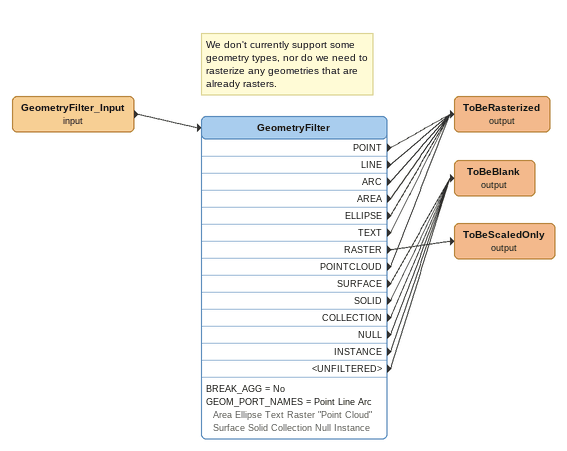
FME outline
GeometryFilter_Input (input)
    -> GeometryFilter
Note: We don't currently support some geometry types, nor do we need to rasterize any geometries that are already rasters.
GeometryFilter
    BREAK_AGG = No
    GEOM_PORT_NAMES = Point Line Arc Area Ellipse Text Raster "Point Cloud" Surface Solid Collection Null Instance
    POINT -> ToBeRasterized (output)
    LINE -> ToBeRasterized (output)
    ARC -> ToBeRasterized (output)
    AREA -> ToBeRasterized (output)
    ELLIPSE -> ToBeRasterized (output)
    TEXT -> ToBeRasterized (output)
    RASTER -> ToBeScaledOnly (output)
    POINTCLOUD -> ToBeRasterized (output)
    SURFACE -> ToBeBlank (output)
    SOLID -> ToBeBlank (output)
    COLLECTION -> ToBeBlank (output)
    NULL -> ToBeBlank (output)
    INSTANCE -> ToBeBlank (output)
    <UNFILTERED> -> ToBeBlank (output)
ToBeRasterized (output)
ToBeBlank (output)
ToBeScaledOnly (output)
